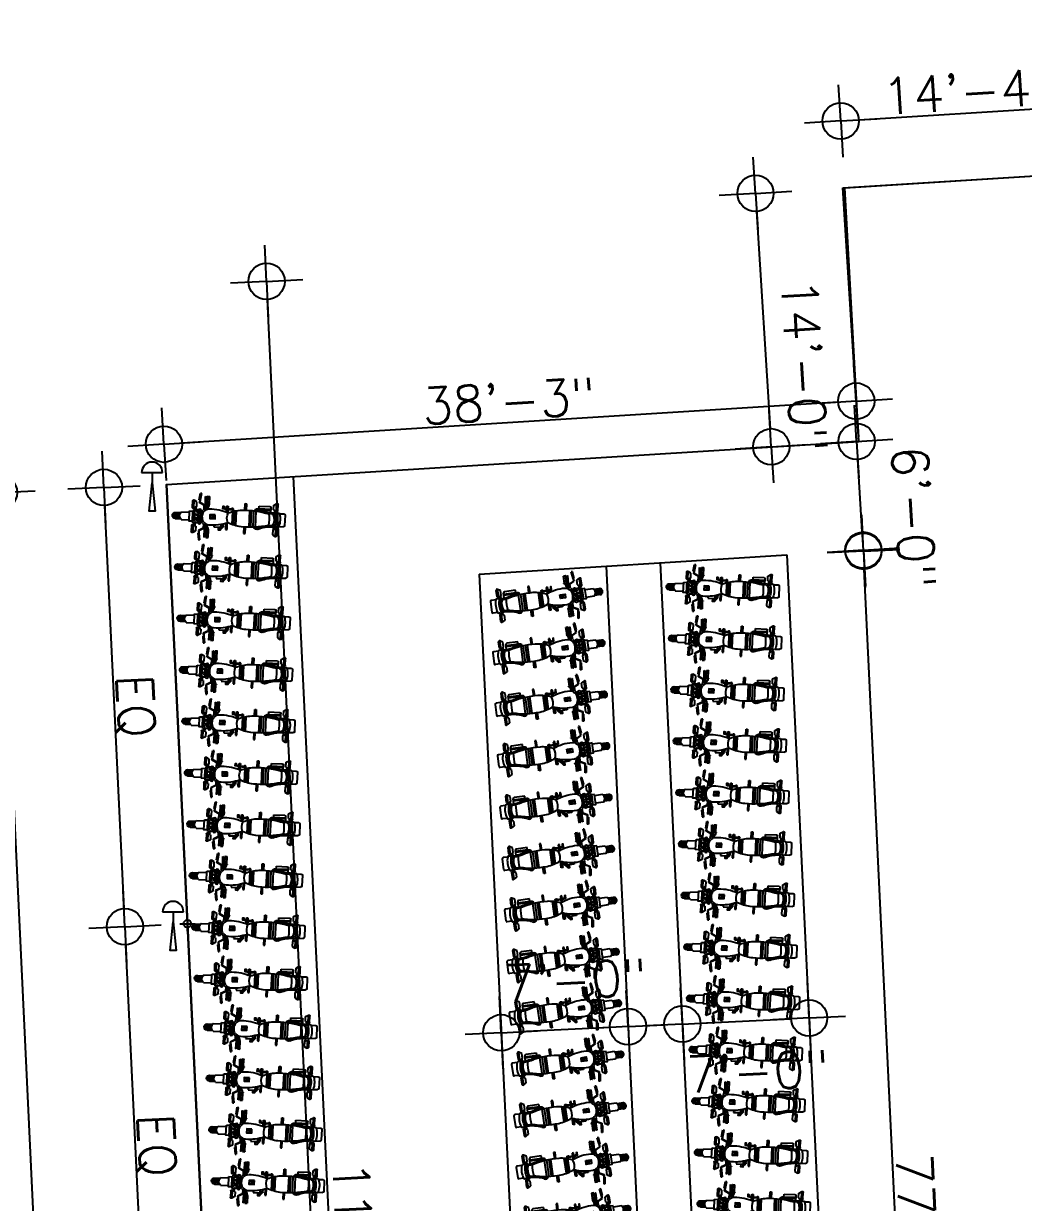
# Model space of a CAD drawing. Extents: x 2080 to 102399, y 2071 to 93424.
# Drawn here: x 77978 to 78640, y 76022 to 76802 of the extents above; entities that cross this region are included whole.
import ezdxf

# ---------------------------------------------------------------- set-up
doc = ezdxf.new("R2010")
doc.units = 0
doc.header["$LTSCALE"] = 20
doc.header["$MEASUREMENT"] = 0
doc.header["$PDMODE"] = 34
doc.header["$PDSIZE"] = 5
doc.layers.add('correct', color=230, linetype='Continuous', plot=False)
for name, color, linetype in [('DIMLINE', 254, 'Continuous'), ('ELEC', 11, 'Continuous'), ('eledimline', 254, 'Continuous'), ('VEHICLES', 6, 'Continuous')]:
    doc.layers.add(name, color=color, linetype=linetype)
doc.styles.add('STYLE1', font='romans.shx')
doc.dimstyles.get("Standard").update_dxf_attribs({"dimtxt": 24, "dimasz": 12, "dimexe": 0.18, "dimexo": 0.0625, "dimgap": 0, "dimtad": 1, "dimzin": 1, "dimdsep": 46, "dimlunit": 4, "dimtxsty": 'STYLE1', "dimblk": 'BLK', "dimcen": 0, "dimse1": 1, "dimse2": 1, "dimclrt": 3, "dimazin": 0, "dimtfac": 1, "dimtix": 1, "dimtmove": 2, "dimatfit": 3, "dimldrblk": 'BLK', "dimfxl": 1, "dimtolj": 1, "dimtzin": 0, "dimarcsym": 0})

# ---------------------------------------------------------------- blocks, each defined once
blk = doc.blocks.new('BIKE')
for p, q in [((11.23, 70.84), (11.23, 73.86)), ((18.98, 74.65), (12.03, 74.65)), ((19.78, 70.84), (19.78, 73.86)), ((5.66, 66.91), (4.6, 68.76)), ((9.91, 68.76), (4.6, 68.76)), ((9.36, 69.71), (5.15, 69.71)), ((8.86, 66.91), (5.66, 66.91)), ((8.86, 66.91), (9.91, 68.76)), ((9.16, 67.44), (10.99, 67.44)), ((9.33, 67.74), (10.99, 67.74)), ((21.7, 67.74), (20.04, 67.74)), ((21.87, 67.44), (20.04, 67.44)), ((20.2, 65.19), (23.4, 65.19)), ((22.17, 66.91), (21.12, 68.76)), ((21.12, 68.76), (26.43, 68.76)), ((21.67, 69.71), (25.88, 69.71)), ((21.92, 57.66), (21.92, 65.19)), ((22.17, 66.91), (25.37, 66.91)), ((22.56, 57.19), (22.56, 65.19)), ((24.2, 57.19), (24.2, 64.4)), ((25.37, 66.91), (26.43, 68.76)), ((10.24, 55.47), (20.83, 55.47)), ((22.15, 57.19), (24.2, 57.19)), ((5.58, 48.76), (9.92, 48.76)), ((5.58, 47.82), (5.58, 48.76)), ((9.94, 47.82), (5.58, 47.82)), ((5.75, 47.94), (5.75, 48.35)), ((6.11, 48.22), (6.11, 48.62)), ((6.4, 47.89), (6.4, 48.3)), ((6.76, 48.23), (6.76, 48.64)), ((7.12, 47.89), (7.12, 48.3)), ((7.49, 48.24), (7.49, 48.65)), ((7.78, 47.9), (7.78, 48.31)), ((8.11, 48.2), (8.11, 48.61)), ((8.35, 47.92), (8.35, 48.32)), ((8.69, 48.22), (8.69, 48.62)), ((8.99, 47.87), (8.99, 48.28)), ((9.27, 48.2), (9.27, 48.61)), ((9.48, 48), (9.48, 48.41)), ((9.95, 51.19), (21.07, 51.19)), ((10, 52.38), (21.02, 52.38)), ((10.1, 53.93), (20.92, 53.93)), ((21.07, 47.82), (25.43, 47.82)), ((25.43, 48.76), (21.09, 48.76)), ((21.53, 48), (21.53, 48.41)), ((21.74, 48.2), (21.74, 48.61)), ((22.02, 47.87), (22.02, 48.28)), ((22.32, 48.22), (22.32, 48.62)), ((22.66, 47.92), (22.66, 48.32)), ((22.9, 48.2), (22.9, 48.61)), ((23.23, 47.9), (23.23, 48.31)), ((23.52, 48.24), (23.52, 48.65)), ((23.89, 47.89), (23.89, 48.3)), ((24.25, 48.23), (24.25, 48.64)), ((24.61, 47.89), (24.61, 48.3)), ((24.9, 48.22), (24.9, 48.62)), ((25.26, 47.94), (25.26, 48.35)), ((25.43, 47.82), (25.43, 48.76)), ((10.53, 42.35), (20.48, 42.35)), ((10.81, 41.19), (20.21, 41.19)), ((11.14, 40.02), (19.88, 40.02)), ((7.31, 32.27), (9.35, 34.18)), ((7.8, 36.71), (12.14, 36.71)), ((7.8, 35.77), (7.8, 36.71)), ((11.8, 35.77), (7.8, 35.77)), ((7.96, 32.27), (9.66, 33.87)), ((7.97, 35.89), (7.97, 36.29)), ((8.33, 36.16), (8.33, 36.57)), ((8.61, 35.84), (8.61, 36.25)), ((8.97, 36.17), (8.97, 36.58)), ((9.04, 27.93), (9.04, 32.65)), ((9.04, 32.65), (10.91, 32.65)), ((9.33, 35.84), (9.33, 36.25)), ((9.64, 34.32), (11.39, 34.48)), ((9.66, 33.87), (11.26, 34.03)), ((9.71, 36.19), (9.71, 36.59)), ((9.99, 35.85), (9.99, 36.26)), ((10.33, 36.15), (10.33, 36.56)), ((10.57, 35.86), (10.57, 36.27)), ((10.91, 36.16), (10.91, 36.57)), ((11.21, 35.81), (11.21, 36.22)), ((11.48, 36.15), (11.48, 36.56)), ((11.7, 35.95), (11.7, 36.35)), ((20.84, 36.71), (18.87, 36.71)), ((19.21, 35.77), (20.95, 35.77)), ((19.31, 35.95), (19.31, 36.35)), ((19.53, 36.15), (19.53, 36.56)), ((19.8, 35.81), (19.8, 36.22)), ((20.1, 36.16), (20.1, 36.57)), ((20.44, 35.86), (20.44, 36.27)), ((20.68, 36.15), (20.68, 36.56)), ((23.21, 36.71), (21.29, 36.71)), ((21.4, 35.77), (23.21, 35.77)), ((21.68, 35.84), (21.68, 36.25)), ((22.04, 36.17), (22.04, 36.58)), ((22.4, 35.84), (22.4, 36.25)), ((22.68, 36.16), (22.68, 36.57)), ((23.04, 35.89), (23.04, 36.29)), ((23.21, 35.77), (23.21, 36.71)), ((1.91, 22.87), (1.91, 24.42)), ((2.01, 24.42), (1.91, 24.42)), ((2.01, 24.27), (2.01, 24.42)), ((6.9, 24.27), (2.01, 24.27)), ((2.01, 23.07), (2.01, 24.27)), ((6.9, 24.81), (6.9, 22.78)), ((7.06, 24.81), (6.9, 24.81)), ((7.06, 24.81), (7.06, 22.78)), ((10.21, 27.93), (9.04, 27.93)), ((15.67, 26.14), (15.6, 27.46)), ((15.68, 26.15), (15.61, 27.47)), ((15.7, 26.15), (15.63, 27.47)), ((15.71, 26.16), (15.64, 27.48)), ((15.73, 26.16), (15.66, 27.48)), ((15.74, 26.15), (15.67, 27.47)), ((15.75, 26.16), (15.68, 27.48)), ((23.95, 24.81), (23.95, 22.78)), ((23.95, 24.81), (24.11, 24.81)), ((24.11, 24.81), (24.11, 22.78)), ((24.11, 24.27), (29.01, 24.27)), ((29.01, 24.27), (29.01, 24.42)), ((29.01, 24.42), (29.1, 24.42)), ((29.01, 23.07), (29.01, 24.27)), ((29.01, 23.07), (29.01, 24.27)), ((29.1, 22.87), (29.1, 24.42)), ((4.48, 18.27), (0.01, 18.88)), ((0.01, 18.09), (0.01, 18.88)), ((4.48, 17.48), (0.01, 18.09)), ((2.01, 22.87), (1.91, 22.87)), ((7.3, 22.19), (1.97, 22.03)), ((7.53, 21.69), (1.99, 21.53)), ((6.9, 23.07), (2.01, 23.07)), ((2.01, 23.07), (2.01, 22.87)), ((6.14, 18.08), (4.48, 18.27)), ((4.48, 17.48), (4.48, 18.27)), ((6.29, 17.78), (4.48, 17.98)), ((5.84, 15.98), (4.79, 14.14)), ((9.04, 15.98), (5.84, 15.98)), ((8.76, 23.13), (6.14, 18.08)), ((9.04, 23.05), (6.29, 17.78)), ((6.9, 22.78), (7.06, 22.78)), ((7.85, 21.37), (7.53, 21.69)), ((8.09, 21.84), (8.04, 21.89)), ((8.24, 20.99), (8.06, 21.17)), ((10.69, 20.99), (8.24, 20.99)), ((10.28, 21.49), (8.86, 21.49)), ((9.04, 15.98), (10.1, 14.14)), ((19.88, 17.43), (11.13, 17.43)), ((11.13, 17.43), (11.13, 13.93)), ((13.37, 15.66), (12.47, 17.04)), ((13.39, 15.66), (12.5, 17.04)), ((13.4, 15.68), (12.51, 17.06)), ((13.01, 17.43), (13.01, 19.24)), ((13.01, 16.9), (13.01, 16.97)), ((13.01, 16.22), (13.01, 16.29)), ((18.81, 15.66), (17.92, 17.04)), ((18.84, 15.66), (17.94, 17.04)), ((18.84, 15.68), (17.95, 17.06)), ((18.01, 17.43), (18.01, 19.24)), ((18.01, 16.9), (18.01, 16.97)), ((19.88, 17.43), (19.88, 13.93)), ((20.32, 20.99), (22.77, 20.99)), ((20.73, 21.49), (22.15, 21.49)), ((21.97, 15.98), (20.91, 14.14)), ((21.97, 23.05), (24.72, 17.78)), ((21.97, 15.98), (25.17, 15.98)), ((22.25, 23.13), (24.87, 18.08)), ((22.77, 20.99), (22.95, 21.17)), ((22.92, 21.84), (22.97, 21.89)), ((23.16, 21.37), (23.48, 21.69)), ((23.48, 21.69), (29.02, 21.53)), ((23.71, 22.19), (29.04, 22.03)), ((24.11, 22.78), (23.95, 22.78)), ((24.11, 23.07), (29.01, 23.07)), ((24.72, 17.78), (26.53, 17.98)), ((24.87, 18.08), (26.53, 18.27)), ((25.17, 15.98), (26.22, 14.14)), ((26.53, 18.27), (31.01, 18.88)), ((26.53, 17.48), (26.53, 18.27)), ((26.53, 17.48), (31.01, 18.09)), ((29.01, 23.07), (29.01, 22.87)), ((29.01, 22.87), (29.1, 22.87)), ((31.01, 18.09), (31.01, 18.88)), ((10.1, 14.14), (4.79, 14.14)), ((9.55, 13.18), (5.34, 13.18)), ((9.34, 15.46), (11.13, 15.46)), ((9.52, 15.15), (11.13, 15.15)), ((11.13, 13.93), (12.59, 13.93)), ((13.01, 13.44), (13.01, 13.84)), ((13.01, 6.13), (13.01, 11.41)), ((17.55, 13.43), (13.46, 13.43)), ((13.8, 14.07), (14.09, 14.37)), ((14.11, 13.82), (13.8, 14.07)), ((14.09, 14.37), (17.35, 14.37)), ((17.35, 13.82), (14.11, 13.82)), ((17.33, 13.82), (17.63, 14.06)), ((17.63, 14.06), (17.35, 14.37)), ((17.51, 13.43), (17.71, 13.64)), ((18.01, 13.44), (18.01, 13.84)), ((18.01, 6.13), (18.01, 11.41)), ((19.88, 13.93), (18.42, 13.93)), ((21.67, 15.46), (19.88, 15.46)), ((21.49, 15.15), (19.88, 15.15)), ((20.91, 14.14), (26.22, 14.14)), ((21.46, 13.18), (25.67, 13.18)), ((13.51, 2.15), (13.51, 5.65)), ((17.51, 2.15), (17.51, 5.65))]:
    blk.add_line(p, q)
blk.add_lwpolyline([(20.68, 39.36), (20.68, 39.92, -0.414214), (21.18, 40.42), (21.24, 40.42, -0.414214), (21.74, 39.92), (21.74, 39.36)], format="xyb", close=True)
for points in [[(8.49, 31.08), (8.7, 32.27), (7.08, 32.27), (7.08, 31.08)], [(21.4, 33.94), (21.4, 33.39), (23.11, 33.39), (23.11, 33.94)], [(17.04, 28.47), (17.04, 24.97), (14.54, 24.97), (14.54, 28.47)], [(18.87, 11.41), (18.87, 13.44), (12.2, 13.44), (12.2, 11.41)], [(14.04, 3.44), (14.04, 4.05), (13.91, 4.05), (13.91, 3.44)], [(14.23, 1.45), (14.23, 2.06), (14.1, 2.06), (14.1, 1.45)], [(14.47, 4.46), (14.47, 5.07), (14.33, 5.07), (14.33, 4.46)], [(14.63, 0.84), (14.63, 1.45), (14.5, 1.45), (14.5, 0.84)], [(14.65, 2.27), (14.65, 2.88), (14.52, 2.88), (14.52, 2.27)], [(15.03, 3.42), (15.03, 4.03), (14.89, 4.03), (14.89, 3.42)], [(15.19, 1.37), (15.19, 1.98), (15.05, 1.98), (15.05, 1.37)], [(15.64, 2.25), (15.64, 2.86), (15.5, 2.86), (15.5, 2.25)], [(15.64, 0.73), (15.64, 1.34), (15.5, 1.34), (15.5, 0.73)], [(16.09, 3.28), (16.09, 3.89), (15.96, 3.89), (15.96, 3.28)], [(16.17, 1.48), (16.17, 2.09), (16.04, 2.09), (16.04, 1.48)], [(16.59, 0.79), (16.59, 1.4), (16.46, 1.4), (16.46, 0.79)], [(16.7, 2.3), (16.7, 2.91), (16.57, 2.91), (16.57, 2.3)], [(16.78, 4.32), (16.78, 4.93), (16.65, 4.93), (16.65, 4.32)], [(17.02, 1.48), (17.02, 2.09), (16.89, 2.09), (16.89, 1.48)], [(17.1, 3.26), (17.1, 3.87), (16.97, 3.87), (16.97, 3.26)]]:
    blk.add_lwpolyline(points, close=True)
at = {"const_width": 0.315}
for points in [[(1.67, 21.77, -1), (1.98, 21.77, -1)], [(1.7, 21.77, -1), (2.01, 21.77, -1)], [(29.34, 21.77, 1), (29.03, 21.77, 1)]]:
    blk.add_lwpolyline(points, format="xyb", close=True, dxfattribs=at)
for points in [[(15.42, 4.97), (15.42, 4.58), (15.56, 4.58)], [(15.56, 4.58), (15.56, 4.97)]]:
    blk.add_lwpolyline(points)
for centre, radius in [((15.71, 26.78), 0.777), ((11.41, 18.25), 0.8), ((15.51, 18.23), 0.8), ((19.6, 18.25), 0.8)]:
    blk.add_circle(centre, radius)
for centre, radius, start, end in [((12.7, 69.88), 1.94, 168.85928, 218.26318), ((11.58, 70.1), 0.796, 108.99329, 168.85928), ((12.03, 73.86), 0.796, 90, 180), ((15.51, 58.69), 12.86, 70.90663, 108.99329), ((18.98, 73.86), 0.796, 0, 90), ((19.45, 70.1), 0.796, 10.78993, 70.90663), ((18.33, 69.88), 1.94, 321.73682, 10.78993), ((5.15, 69.07), 0.637, 90, 209.74488), ((-13.4, 67.01), 24.41, 336.46019, 358.869), ((9.36, 69.07), 0.637, 330.25512, 90), ((-13.4, 67.01), 25.16, 336.46019, 358.09277), ((71.88, 49.26), 61.96, 166.23986, 183.1148), ((11.69, 68), 0.711, 121.81451, 248.25743), ((11.8, 66.51), 0.796, 142.60818, 178.869), ((12.56, 65.93), 1.75, 112.16805, 142.60818), ((15.51, 56.44), 12.86, 70.90663, 108.99329), ((15.51, 37.13), 27.13, 81.9016, 98.0596), ((12.54, 66.14), 0.796, 111.7099, 178.09277), ((15.51, 58.7), 9.56, 64.62441, 112.16805), ((15.51, 58.7), 8.81, 67.87877, 111.7099), ((18.52, 66.12), 0.796, 1.95465, 67.87877), ((44.47, 67.01), 25.16, 181.95465, 203.53981), ((-40.86, 49.3), 61.96, 356.84639, 13.72134), ((19.34, 68), 0.711, 291.74257, 58.18549), ((19.26, 66.62), 0.796, 0.88884, 64.62441), ((44.47, 67.01), 24.41, 180.88884, 203.53981), ((21.67, 69.07), 0.637, 90, 209.74488), ((23.4, 64.4), 0.796, 0, 90), ((25.88, 69.07), 0.637, 330.25512, 90), ((10.58, 56.29), 1.88, 143.944, 256.62522), ((10.58, 56.29), 1.13, 143.944, 251.07978), ((20.49, 56.29), 1.13, 286.81947, 36.056), ((20.49, 56.29), 1.88, 282.11523, 36.056), ((37.75, 48.15), 27.83, 184.64948, 203.62323), ((-6.74, 48.17), 27.83, 336.33796, 355.31171), ((32.25, 37.55), 11.44, 170.91415, 198.4389), ((32.25, 37.55), 11, 170.91415, 199.21159), ((9.69, 33.82), 0.5, 95.42213, 133.25155), ((40.68, 25.84), 30.54, 158.56296, 182.57115), ((15.51, 44.47), 8.14, 246.48047, 293.51953), ((-8.6, 26.02), 29.48, 356.99002, 21.87586), ((5.83, 17.08), 7.24, 32.69573, 80.20815), ((14.82, 24.46), 4.64, 179.93232, 204.58675), ((14.82, 24.46), 4.64, 179.93232, 203.93511), ((25.18, 17.08), 7.24, 99.79185, 147.30427), ((16.19, 24.46), 4.64, 335.41325, 0.06768), ((5.83, 17.08), 6.24, 64.23289, 78.61969), ((7.33, 21.19), 1, 45, 91.71237), ((8.86, 22.49), 1, 236.42944, 270), ((8.9, 23.09), 0.141, 321.03937, 163.93854), ((5.83, 17.08), 6.24, 44.91576, 61.68692), ((5.83, 17.08), 6.24, 30.83338, 38.75182), ((12.04, 20.79), 1, 210.83338, 238.88426), ((12.04, 20.79), 1, 210.83338, 238.88426), ((12.04, 20.79), 1, 210.83338, 238.88426), ((12.78, 16.23), 1.46, 125.30691, 54.69309), ((15.56, 26.62), 7.81, 238.88426, 269.44584), ((12.76, 21.53), 1, 212.69573, 241.17165), ((15.51, 27.71), 7.71, 243.54874, 269.98692), ((15.51, 27.71), 7.71, 243.54874, 269.98692), ((15.56, 26.62), 6.81, 241.17165, 269.44584), ((12.56, 16.15), 2.06, 332.02851, 23.24635), ((15.51, 46.96), 30.01, 267.9852, 272.0148), ((15.5, 27.71), 7.71, 270.01308, 296.45126), ((15.45, 26.62), 6.81, 270.55416, 298.82835), ((15.45, 26.62), 7.81, 270.55416, 301.11574), ((18.45, 16.15), 2.06, 156.75365, 207.97149), ((18.23, 16.23), 1.46, 125.30691, 54.69309), ((18.25, 21.53), 1, 298.82835, 327.30427), ((18.97, 20.79), 1, 301.11574, 329.16662), ((18.97, 20.79), 1, 301.11574, 329.16662), ((18.97, 20.79), 1, 301.11574, 329.16662), ((25.18, 17.08), 6.24, 141.24818, 149.16662), ((25.18, 17.08), 6.24, 118.31308, 135.08424), ((22.11, 23.09), 0.141, 16.06146, 218.96063), ((22.15, 22.49), 1, 270, 303.57056), ((25.18, 17.08), 6.24, 101.38031, 115.76711), ((23.68, 21.19), 1, 88.28763, 135), ((5.34, 13.82), 0.637, 150.25512, 270), ((9.55, 13.82), 0.637, 270, 29.74488), ((12.59, 12.93), 1, 30, 90), ((15.51, 17.98), 3.01, 247.96138, 292.03862), ((18.42, 12.93), 1, 90, 150), ((21.46, 13.82), 0.637, 150.25512, 270), ((25.67, 13.82), 0.637, 270, 29.74488), ((15.51, 8.24), 3.27, 220.22224, 319.77776), ((15.51, 2.15), 2, 180, 0)]:
    blk.add_arc(centre, radius, start, end)
blk = doc.blocks.new('BLK')
for q in [(0, 2), (-2, 0), (0, -2), (2, 0)]:
    blk.add_line((0, 0), q)
blk.add_circle((0, 0), 1)
blk = doc.blocks.new('*D306')
at = {"layer": 'Defpoints', "color": 0, "linetype": 'Continuous', "ltscale": 0.5, "transparency": 16777216}
for p in [(78483.37, 76450.29), (78533.97, 76452.72), (78528.1, 75516.39)]:
    blk.add_point(p, dxfattribs=at)
at = {"layer": 'DIMLINE', "color": 0, "linetype": 'Continuous', "lineweight": -2, "ltscale": 0.5, "transparency": 16777216}
blk.add_line((78578.12, 75530.8), (78534.54, 76440.73), dxfattribs=at)
at = {"layer": 'DIMLINE', "color": 0, "linetype": 'Continuous', "lineweight": -2, "ltscale": 0.5, "transparency": 16777216, "xscale": 12, "yscale": 12, "zscale": 12}
for p, rotation in [((78533.97, 76452.72), 92.74195821307733), ((78578.69, 75518.82), 272.7419582130773)]:
    blk.add_blockref('BLK', p, dxfattribs=dict(at, rotation=rotation))
at = {"layer": 'DIMLINE', "color": 3, "linetype": 'Continuous', "ltscale": 0.5, "transparency": 16777216, "insert": (78570.6, 75986.45), "char_height": 24, "attachment_point": 5, "rotation": 272.74196, "style": 'STYLE1'}
blk.add_mtext('\\A1;77\'-11"', dxfattribs=at)
blk = doc.blocks.new('*D307')
at = {"layer": 'Defpoints', "color": 0, "linetype": 'Continuous', "ltscale": 0.5, "transparency": 16777216}
for p in [(78478.9, 76522.16), (78529.45, 76525.3), (78483.37, 76450.29)]:
    blk.add_point(p, dxfattribs=at)
at = {"layer": 'DIMLINE', "color": 0, "linetype": 'Continuous', "lineweight": -2, "ltscale": 0.5, "transparency": 16777216}
blk.add_line((78533.18, 76465.42), (78530.19, 76513.33), dxfattribs=at)
at = {"layer": 'DIMLINE', "color": 0, "linetype": 'Continuous', "lineweight": -2, "ltscale": 0.5, "transparency": 16777216, "xscale": 12, "yscale": 12, "zscale": 12}
for p, rotation in [((78529.45, 76525.3), 93.56148186214577), ((78533.92, 76453.44), 273.5614818621457)]:
    blk.add_blockref('BLK', p, dxfattribs=dict(at, rotation=rotation))
at = {"layer": 'DIMLINE', "color": 3, "linetype": 'Continuous', "ltscale": 0.5, "transparency": 16777216, "insert": (78567.27, 76475.19), "char_height": 24, "attachment_point": 5, "rotation": 273.56148, "style": 'STYLE1'}
blk.add_mtext('\\A1;6\'-0"', dxfattribs=at)
blk = doc.blocks.new('*D308')
at = {"layer": 'Defpoints', "color": 0, "linetype": 'Continuous', "ltscale": 0.5, "transparency": 16777216}
for p in [(78071.03, 76523.5), (78530.86, 76525.39), (78072.69, 76496.87)]:
    blk.add_point(p, dxfattribs=at)
at = {"layer": 'DIMLINE', "color": 0, "linetype": 'Continuous', "lineweight": -2, "ltscale": 0.5, "transparency": 16777216}
blk.add_line((78517.22, 76551.27), (78083.01, 76524.24), dxfattribs=at)
at = {"layer": 'DIMLINE', "color": 0, "linetype": 'Continuous', "lineweight": -2, "ltscale": 0.5, "transparency": 16777216, "xscale": 12, "yscale": 12, "zscale": 12}
for p, rotation in [((78529.2, 76552.02), 3.561481862129545), ((78071.03, 76523.5), 183.5614818621295)]:
    blk.add_blockref('BLK', p, dxfattribs=dict(at, rotation=rotation))
at = {"layer": 'DIMLINE', "color": 3, "linetype": 'Continuous', "ltscale": 0.5, "transparency": 16777216, "insert": (78299.23, 76552.02), "char_height": 24, "attachment_point": 5, "rotation": 3.56148, "style": 'STYLE1'}
blk.add_mtext('\\A1;38\'-3"', dxfattribs=at)
blk = doc.blocks.new('*D309')
at = {"layer": 'Defpoints', "color": 0, "linetype": 'Continuous', "ltscale": 0.5, "transparency": 16777216}
for p in [(78520.42, 76693.07), (78472.96, 76521.79), (78530.86, 76525.39)]:
    blk.add_point(p, dxfattribs=at)
at = {"layer": 'DIMLINE', "color": 0, "linetype": 'Continuous', "lineweight": -2, "ltscale": 0.5, "transparency": 16777216}
blk.add_line((78463.27, 76677.48), (78472.22, 76533.76), dxfattribs=at)
at = {"layer": 'DIMLINE', "color": 0, "linetype": 'Continuous', "lineweight": -2, "ltscale": 0.5, "transparency": 16777216, "xscale": 12, "yscale": 12, "zscale": 12}
for p, rotation in [((78462.53, 76689.46), 93.56148186213571), ((78472.96, 76521.79), 273.5614818621357)]:
    blk.add_blockref('BLK', p, dxfattribs=dict(at, rotation=rotation))
at = {"layer": 'DIMLINE', "color": 3, "linetype": 'Continuous', "ltscale": 0.5, "transparency": 16777216, "insert": (78494.79, 76575.66), "char_height": 24, "attachment_point": 5, "rotation": 273.56148, "style": 'STYLE1'}
blk.add_mtext('\\A1;14\'-0"', dxfattribs=at)
blk = doc.blocks.new('*D310')
at = {"layer": 'Defpoints', "color": 0, "linetype": 'Continuous', "ltscale": 0.5, "transparency": 16777216}
for p in [(78690.63, 76748.01), (78693.38, 76703.83), (78521.64, 76693.14)]:
    blk.add_point(p, dxfattribs=at)
at = {"layer": 'DIMLINE', "color": 0, "linetype": 'Continuous', "lineweight": -2, "ltscale": 0.5, "transparency": 16777216}
blk.add_line((78530.87, 76738.07), (78678.65, 76747.26), dxfattribs=at)
at = {"layer": 'DIMLINE', "color": 0, "linetype": 'Continuous', "lineweight": -2, "ltscale": 0.5, "transparency": 16777216, "xscale": 12, "yscale": 12, "zscale": 12}
for p, rotation in [((78690.63, 76748.01), 3.561481862139013), ((78518.89, 76737.32), 183.561481862139)]:
    blk.add_blockref('BLK', p, dxfattribs=dict(at, rotation=rotation))
at = {"layer": 'DIMLINE', "color": 3, "linetype": 'Continuous', "ltscale": 0.5, "transparency": 16777216, "insert": (78603.87, 76756.92), "char_height": 24, "attachment_point": 5, "rotation": 3.56148, "style": 'STYLE1'}
blk.add_mtext('\\A1;14\'-4"', dxfattribs=at)
blk = doc.blocks.new('*D316')
at = {"layer": 'Defpoints', "color": 0, "linetype": 'Continuous', "ltscale": 0.5, "transparency": 16777216}
for p in [(77961.82, 76491.57), (78029.24, 76494.8), (78084.79, 75332.5)]:
    blk.add_point(p, dxfattribs=at)
at = {"layer": 'DIMLINE', "color": 0, "linetype": 'Continuous', "lineweight": -2, "ltscale": 0.5, "transparency": 16777216}
blk.add_line((78016.8, 75341.26), (77962.39, 76479.59), dxfattribs=at)
at = {"layer": 'DIMLINE', "color": 0, "linetype": 'Continuous', "lineweight": -2, "ltscale": 0.5, "transparency": 16777216, "xscale": 12, "yscale": 12, "zscale": 12}
for p, rotation in [((77961.82, 76491.57), 92.73643469584668), ((78017.37, 75329.28), 272.7364346958466)]:
    blk.add_blockref('BLK', p, dxfattribs=dict(at, rotation=rotation))
at = {"layer": 'DIMLINE', "color": 3, "linetype": 'Continuous', "ltscale": 0.5, "transparency": 16777216, "insert": (78017.56, 75911.76), "char_height": 24, "attachment_point": 5, "rotation": 272.73643, "style": 'STYLE1'}
blk.add_mtext('\\A1;96\'-11{\\H1.000000x;\\S1/2;}"', dxfattribs=at)
blk = doc.blocks.new('*D341')
at = {"layer": 'Defpoints', "color": 0, "linetype": 'Continuous', "ltscale": 0.5, "transparency": 16777216}
for p in [(78378.18, 76138.19), (78294.27, 76134.17), (78294.27, 76134.17)]:
    blk.add_point(p, dxfattribs=at)
at = {"layer": 'DIMLINE', "color": 0, "linetype": 'Continuous', "lineweight": -2, "ltscale": 0.5, "transparency": 16777216}
blk.add_line((78366.19, 76137.62), (78306.26, 76134.75), dxfattribs=at)
at = {"layer": 'DIMLINE', "color": 0, "linetype": 'Continuous', "lineweight": -2, "ltscale": 0.5, "transparency": 16777216, "xscale": 12, "yscale": 12, "zscale": 12}
for p, rotation in [((78378.18, 76138.19), 2.741958213087967), ((78294.27, 76134.17), 182.741958213088)]:
    blk.add_blockref('BLK', p, dxfattribs=dict(at, rotation=rotation))
at = {"layer": 'DIMLINE', "color": 3, "linetype": 'Continuous', "ltscale": 0.5, "transparency": 16777216, "insert": (78343.38, 76168.89), "char_height": 24, "attachment_point": 5, "rotation": 2.74196, "style": 'STYLE1'}
blk.add_mtext('\\A1;7\'-0"', dxfattribs=at)
blk = doc.blocks.new('*D342')
at = {"layer": 'Defpoints', "color": 0, "linetype": 'Continuous', "ltscale": 0.5, "transparency": 16777216}
for p in [(78498.04, 76143.93), (78498.67, 76130.85), (78414.76, 76126.83)]:
    blk.add_point(p, dxfattribs=at)
at = {"layer": 'DIMLINE', "color": 0, "linetype": 'Continuous', "lineweight": -2, "ltscale": 0.5, "transparency": 16777216}
blk.add_line((78426.12, 76140.49), (78486.05, 76143.36), dxfattribs=at)
at = {"layer": 'DIMLINE', "color": 0, "linetype": 'Continuous', "lineweight": -2, "ltscale": 0.5, "transparency": 16777216, "xscale": 12, "yscale": 12, "zscale": 12}
for p, rotation in [((78498.04, 76143.93), 2.741958213078082), ((78414.14, 76139.91), 182.741958213078)]:
    blk.add_blockref('BLK', p, dxfattribs=dict(at, rotation=rotation))
at = {"layer": 'DIMLINE', "color": 3, "linetype": 'Continuous', "ltscale": 0.5, "transparency": 16777216, "insert": (78464.07, 76108.51), "char_height": 24, "attachment_point": 5, "rotation": 2.74196, "style": 'STYLE1'}
blk.add_mtext('\\A1;7\'-0"', dxfattribs=at)
blk = doc.blocks.new('BULB8_FT')
for p, q in [((3.56, 0), (-3.56, 0)), ((0, 0), (0, 3.46))]:
    blk.add_line(p, q)
blk.add_arc((0, 0), 3.56, 180, 0)
blk = doc.blocks.new('A$C1B5C7E3C')
at = {"layer": 'ELEC', "linetype": 'Continuous', "ltscale": 0.5}
blk.add_lwpolyline([(13.8, 37.7), (13.8, 37.7), (17.9, 0), (10, 0)], close=True, dxfattribs=at)
at = {"layer": 'ELEC', "xscale": 3.88799999999901, "yscale": 3.88799999999901, "zscale": 3.88799999999901, "rotation": 180}
blk.add_blockref('BULB8_FT', (13.8, 51.1), dxfattribs=at)
blk = doc.blocks.new('*D345')
at = {"layer": 'Defpoints', "color": 0, "linetype": 'Continuous', "ltscale": 0.5, "transparency": 16777216}
for p in [(78045.2, 76204.32), (78086.57, 76206.3), (78100.46, 75915.72)]:
    blk.add_point(p, dxfattribs=at)
at = {"layer": 'eledimline', "color": 0, "linetype": 'Continuous', "lineweight": -2, "ltscale": 0.5, "transparency": 16777216}
blk.add_line((78058.51, 75925.73), (78045.77, 76192.33), dxfattribs=at)
at = {"layer": 'eledimline', "color": 0, "linetype": 'Continuous', "lineweight": -2, "ltscale": 0.5, "transparency": 16777216, "xscale": 12, "yscale": 12, "zscale": 12}
for p, rotation in [((78045.2, 76204.32), 92.7364346958447), ((78059.09, 75913.75), 272.7364346958447)]:
    blk.add_blockref('BLK', p, dxfattribs=dict(at, rotation=rotation))
at = {"layer": 'eledimline', "color": 3, "linetype": 'Continuous', "ltscale": 0.5, "transparency": 16777216, "insert": (78065.27, 76059.66), "char_height": 24, "attachment_point": 5, "rotation": 272.73643, "style": 'STYLE1'}
blk.add_mtext('\\A1;EQ', dxfattribs=at)
blk = doc.blocks.new('*D346')
at = {"layer": 'Defpoints', "color": 0, "linetype": 'Continuous', "ltscale": 0.5, "transparency": 16777216}
for p in [(78072.69, 76496.87), (78031.31, 76494.9), (78086.57, 76206.3)]:
    blk.add_point(p, dxfattribs=at)
at = {"layer": 'eledimline', "color": 0, "linetype": 'Continuous', "lineweight": -2, "ltscale": 0.5, "transparency": 16777216}
blk.add_line((78044.62, 76216.31), (78031.88, 76482.91), dxfattribs=at)
at = {"layer": 'eledimline', "color": 0, "linetype": 'Continuous', "lineweight": -2, "ltscale": 0.5, "transparency": 16777216, "xscale": 12, "yscale": 12, "zscale": 12}
for p, rotation in [((78031.31, 76494.9), 92.73643469584728), ((78045.2, 76204.32), 272.7364346958473)]:
    blk.add_blockref('BLK', p, dxfattribs=dict(at, rotation=rotation))
at = {"layer": 'eledimline', "color": 3, "linetype": 'Continuous', "ltscale": 0.5, "transparency": 16777216, "insert": (78051.38, 76350.24), "char_height": 24, "attachment_point": 5, "rotation": 272.73643, "style": 'STYLE1'}
blk.add_mtext('\\A1;EQ', dxfattribs=at)
blk = doc.blocks.new('*D392')
at = {"layer": 'Defpoints', "color": 0, "ltscale": 0.5, "transparency": 16777216}
for p in [(78138.97, 76631.24), (78065.75, 76627.78), (78128.24, 75305.01)]:
    blk.add_point(p, dxfattribs=at)
at = {"layer": 'DIMLINE', "color": 0, "lineweight": -2, "ltscale": 0.5, "transparency": 16777216}
blk.add_line((78200.89, 75320.45), (78139.53, 76619.25), dxfattribs=at)
at = {"layer": 'DIMLINE', "color": 0, "lineweight": -2, "ltscale": 0.5, "transparency": 16777216, "xscale": 12, "yscale": 12, "zscale": 12}
for p, rotation in [((78138.97, 76631.24), 92.70474449171229), ((78201.46, 75308.46), 272.7047444917123)]:
    blk.add_blockref('BLK', p, dxfattribs=dict(at, rotation=rotation))
at = {"layer": 'DIMLINE', "color": 3, "ltscale": 0.5, "transparency": 16777216, "insert": (78198.18, 75971.17), "char_height": 24, "attachment_point": 5, "rotation": 272.70474, "style": 'STYLE1'}
blk.add_mtext('\\A1;110\'-4{\\H1.000000x;\\S1/4;}"', dxfattribs=at)

msp = doc.modelspace()

# ---------------------------------------------------------------- linework, layer by layer
at = {"linetype": 'Continuous', "ltscale": 0.5}
for p, q in [((78520.422, 76693.065), (78693.376, 76703.83)), ((78530.858, 76525.39), (78520.422, 76693.065)), ((78072.686, 76496.873), (78530.858, 76525.39)), ((78072.686, 76496.873), (78128.239, 75334.577)), ((78156.532, 76502.092), (78212.086, 75339.795)), ((78279.741, 76437.621), (78483.368, 76450.294)), ((78483.368, 76450.294), (78535.589, 75359.93)), ((78363.587, 76442.839), (78408.315, 75508.939)), ((78399.522, 76445.076), (78444.249, 75511.176)), ((78279.741, 76437.621), (78324.468, 75503.72))]:
    msp.add_line(p, q, dxfattribs=at)
at = {"layer": 'correct', "ltscale": 0.5}
msp.add_lwpolyline([(78546.628, 75126.955), (78535.589, 75359.93), (78128.239, 75334.577), (78072.686, 76496.873), (78530.858, 76525.39), (78521.639, 76693.141), (78693.376, 76703.83), (78681.449, 76895.459), (78825.977, 76904.454), (78810.875, 77083.026), (81177.782, 77283.381), (81191.931, 77116.231), (81194.245, 77092.088), (82117.624, 77170.251), (82101.43, 77361.567), (82896.635, 77428.88), (83144.463, 75373.769), (79105.882, 75021.367), (79078.222, 75064.374), (79074.638, 75152.192), (78546.628, 75126.955)], dxfattribs=at)
at = {"layer": 'DIMLINE', "linetype": 'Continuous'}
msp.add_point((78086.574, 76206.299), dxfattribs=at)

# ---------------------------------------------------------------- block references
at = {"layer": 'ELEC', "linetype": 'Continuous', "ltscale": 0.5, "xscale": 0.5, "yscale": 0.5, "zscale": 0.5}
for p in [(78056.275, 76479.19), (78070.163, 76188.616)]:
    msp.add_blockref('A$C1B5C7E3C', p, dxfattribs=at)
at = {"layer": 'VEHICLES', "xscale": -1}
for p, rotation in [((78075.745, 76460.996), 267.3665339336294), ((78077.381, 76426.96), 267.3665339336294), ((78402.793, 76413.793), 267.5719559946689), ((78079.017, 76392.924), 267.3665339336294), ((78404.354, 76379.754), 267.5719559946689), ((78080.653, 76358.888), 267.3665339336294), ((78405.915, 76345.714), 267.5719559946689), ((78082.288, 76324.852), 267.3665339336294), ((78407.476, 76311.675), 267.5719559946689), ((78083.924, 76290.816), 267.3665339336294), ((78409.234, 76277.645), 267.5719559946689), ((78085.56, 76256.78), 267.3665339336294), ((78410.991, 76243.615), 267.5719559946689), ((78087.196, 76222.744), 267.3665339336294), ((78412.749, 76209.585), 267.5719559946689), ((78088.832, 76188.708), 267.3665339336294), ((78414.507, 76175.555), 267.5719559946689), ((78090.468, 76154.672), 267.3665339336294), ((78416.265, 76141.525), 267.5719559946689), ((78096.798, 76122.554), 267.3665339336294), ((78418.022, 76107.683), 267.5719559946689), ((78098.433, 76088.706), 267.3665339336294), ((78419.78, 76073.653), 267.5719559946689), ((78100.069, 76054.67), 267.3665339336294), ((78421.538, 76039.623), 267.5719559946689), ((78101.705, 76020.634), 267.3665339336294), ((78423.296, 76005.594), 267.5719559946689)]:
    msp.add_blockref('BIKE', p, dxfattribs=dict(at, rotation=rotation))
at = {"layer": 'VEHICLES', "rotation": 98.01079298201165}
for p in [(78363.616, 76410.89), (78365.177, 76376.85), (78366.738, 76342.811), (78368.299, 76308.771), (78369.86, 76274.732), (78371.421, 76240.692), (78372.982, 76206.653), (78374.543, 76172.613), (78376.104, 76138.574), (78377.647, 76104.722), (78379.208, 76070.682), (78380.769, 76036.642), (78382.33, 76002.603)]:
    msp.add_blockref('BIKE', p, dxfattribs=at)

# ---------------------------------------------------------------- dimensions: what is measured, and where the dimension line sits
at = {"layer": 'DIMLINE', "linetype": 'Continuous', "ltscale": 0.5}
for p1, p2, distance, picture, middle in [((78521.639, 76693.141), (78693.376, 76703.83), 44.266, '*D310', (78603.87, 76756.924)), ((78530.858, 76525.39), (78072.686, 76496.873), -26.677, '*D308', (78299.228, 76552.015)), ((78084.792, 75332.5), (78029.238, 76494.796), 67.497, '*D316', (78017.563, 75911.763)), ((78528.095, 75516.394), (78483.368, 76450.294), -50.657, '*D306', (78570.6, 75986.451))]:
    dim = msp.add_aligned_dim(p1=p1, p2=p2, distance=distance, dimstyle='Standard', override={"dimfxl": 0.18}, dxfattribs=at)
    dim.commit()
    dim.dimension.update_dxf_attribs({"geometry": picture, "text_midpoint": middle})
for base, p1, p2, angle, override, picture, middle in [((78472.963, 76521.786), (78520.422, 76693.065), (78530.858, 76525.39), 273.561482, {"dimfxl": 0.18}, '*D309', (78494.794, 76575.658)), ((78529.449, 76525.302), (78483.368, 76450.294), (78478.896, 76522.155), 93.561482, {"dimfxl": 0.18}, '*D307', (78567.269, 76475.186)), ((78294.274, 76134.174), (78378.178, 76138.193), (78294.274, 76134.174), 182.741958, {"dimfxl": 0.18, "dimarcsym": 1}, '*D341', (78343.385, 76168.894)), ((78498.041, 76143.933), (78414.763, 76126.827), (78498.667, 76130.845), 2.741958, {"dimfxl": 0.18, "dimarcsym": 1}, '*D342', (78464.071, 76108.514))]:
    dim = msp.add_linear_dim(base=base, p1=p1, p2=p2, angle=angle, dimstyle='Standard', override=override, dxfattribs=at)
    dim.commit()
    dim.dimension.update_dxf_attribs({"geometry": picture, "text_midpoint": middle, "dimtype": 161})
at = {"layer": 'DIMLINE', "ltscale": 0.5}
dim = msp.add_aligned_dim(p1=(78128.239, 75305.006), p2=(78065.749, 76627.78), distance=-73.299, dimstyle='Standard', override={"dimfxl": 0.25, "dimarcsym": 1}, dxfattribs=at)
dim.commit()
dim.dimension.update_dxf_attribs({"geometry": '*D392', "text_midpoint": (78198.18, 75971.173)})
at = {"layer": 'eledimline', "linetype": 'Continuous', "ltscale": 0.5}
for p1, p2, picture, middle in [((78086.574, 76206.299), (78072.686, 76496.873), '*D346', (78051.381, 76350.236)), ((78100.463, 75915.725), (78086.574, 76206.299), '*D345', (78065.27, 76059.662))]:
    dim = msp.add_aligned_dim(p1=p1, p2=p2, distance=41.424, text='EQ', dimstyle='Standard', override={"dimfxl": 0.18, "dimarcsym": 1}, dxfattribs=at)
    dim.commit()
    dim.dimension.update_dxf_attribs({"geometry": picture, "text_midpoint": middle})

doc.saveas('drawing.dxf')
